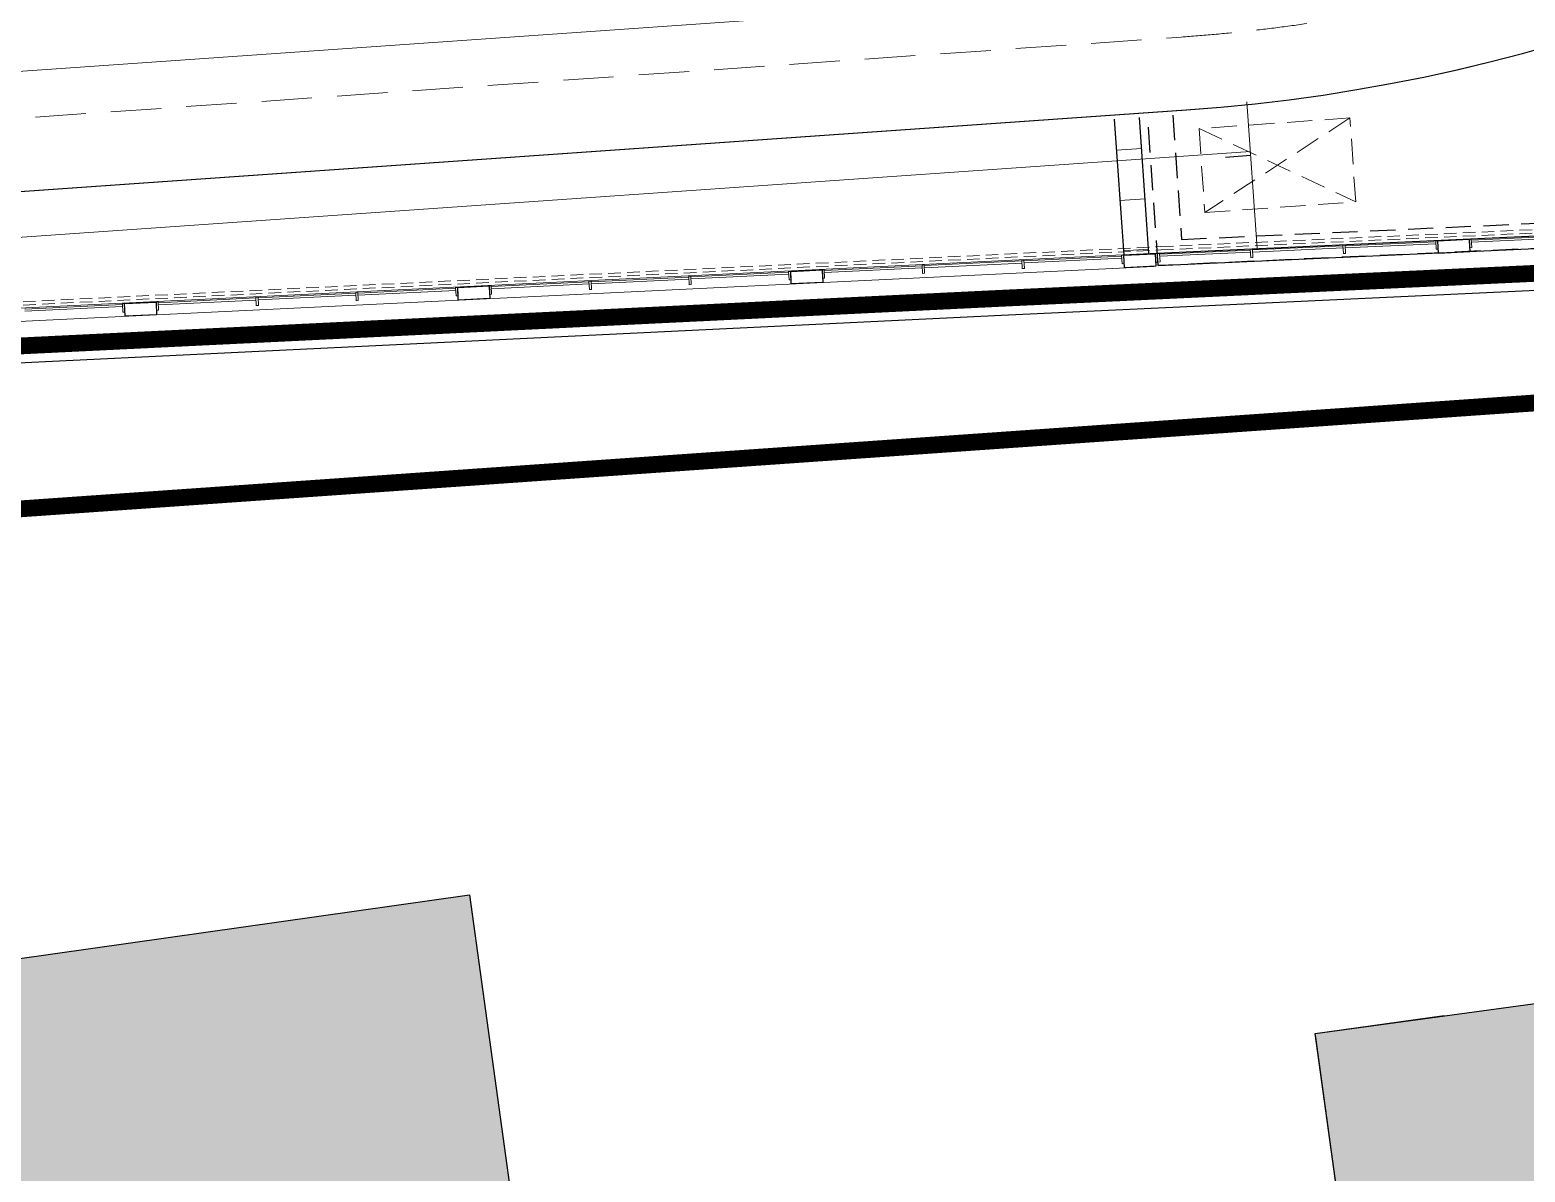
# Model space of a CAD drawing. Header units: millimetres. Extents: x 834681283 to 835686922, y 817551134 to 819407044.
# Drawn here: x 835581280 to 835599082, y 818105933 to 818119525 of the extents above; entities that cross this region are included whole.
import ezdxf
from ezdxf.xclip import XClip

# ---------------------------------------------------------------- set-up
doc = ezdxf.new("R2010")
doc.units = ezdxf.units.MM
doc.header["$LTSCALE"] = 1200
doc.header["$MEASUREMENT"] = 0
doc.header["$XCLIPFRAME"] = 0
for name, pattern in [('P01-MAGP-EVA-GREENERY$0$DOT', [0.25, 0, -0.25]), ('P01-MAGP-EVA-GREENERY$0$HIDDEN', [0.375, 0.25, -0.125]), ('P01-MAGP-EVA-GREENERY$0$HIDDEN2', [0.1875, 0.125, -0.0625]), ('P01-MAGP-P-RF$0$P01-MBDR-P-B1$0$FDA(cad v 2007)$0$HIDDENX2', [0.75, 0.5, -0.25]), ('SITE BOUNDARY$0$CENTER', [2, 1.25, -0.25, 0.25, -0.25]), ('SITE BOUNDARY$0$PHANTOM', [2.5, 1.25, -0.25, 0.25, -0.25, 0.25, -0.25])]:
    doc.linetypes.add(name, pattern=pattern)
doc.layers.get('Defpoints').update_dxf_attribs({"color": 15})
for name, color, linetype, lineweight in [('12027_SITE$0$11nw24d$0$BDYFEAT-YL', 8, 'Continuous', 0), ('P01-MAGP-EVA-GREENERY$0$AC-DUCT', 8, 'P01-MAGP-EVA-GREENERY$0$HIDDEN2', 13), ('P01-MAGP-EVA-GREENERY$0$AR-HATCH_AR_', 8, 'Continuous', 13), ('P01-MAGP-EVA-GREENERY$0$AR-PLANT_AR_BS_MI_', 7, 'Continuous', 25), ('P01-MAGP-EVA-GREENERY$0$AR-STAIR_AR_BS_MI_', 7, 'Continuous', 18), ('P01-MAGP-EVA-GREENERY$0$AR-WA-STEEL_AR_BS_MI_', 3, 'Continuous', 0), ('P01-MAGP-EVA-GREENERY$0$DR-FLD', 8, 'Continuous', 25), ('P01-MAGP-EVA-GREENERY$0$LI-FIT', 8, 'Continuous', 25), ('P01-MAGP-EVA-GREENERY$0$RLP340', 8, 'P01-MAGP-EVA-GREENERY$0$HIDDEN2', 5), ('P01-MAGP-P-RF$0$AR-PLANT_AR_BS_MI_', 4, 'Continuous', 25), ('P01-MAGP-P-RF$0$AR-ROOF_AR_BS_MI_', 3, 'Continuous', 18), ('SITE BOUNDARY$0$AR-SIMS_BL_400', 1, 'SITE BOUNDARY$0$PHANTOM', 140)]:
    doc.layers.add(name, color=color, linetype=linetype, lineweight=lineweight)
for name, color, linetype in [('12027_SITE$0$AR-BLINE_AR_BS_', 6, 'Continuous'), ('12027_SITE$0$RLP061', 8, 'Continuous'), ('P01-MAGP-EVA-GREENERY$0$SURFACE CHANNEL', 8, 'Continuous'), ('SITE BOUNDARY$0$XIQU-RLP0830A', 6, 'Continuous')]:
    doc.layers.add(name, color=color, linetype=linetype)

# ---------------------------------------------------------------- blocks, each defined once
blk = doc.blocks.new('12027_SITE')
at = {"layer": '12027_SITE$0$RLP061'}
h = blk.add_hatch(color=253, dxfattribs=at)
h.dxf.hatch_style = 1
h.paths.add_polyline_path([(835290.6004, 818086.84181), (835315.38133, 818090.21829), (835316.23082, 818083.92535), (835291.47405, 818080.51353)])
h = blk.add_hatch(color=253, dxfattribs=at)
h.dxf.hatch_style = 1
h.paths.add_polyline_path([(835266.88594, 818058.95035), (835263.18343, 818085.12928), (835274.3494, 818086.7115), (835274.22238, 818087.60049), (835280.53437, 818088.48962), (835284.25687, 818061.5188)])
at = {"layer": '12027_SITE$0$11nw24d$0$BDYFEAT-YL', "linetype": 'Continuous', "flags": 128}
blk.add_lwpolyline([(835297.8635, 818081.44595), (835291.47552, 818080.50283), (835290.6084, 818086.79481), (835290.6004, 818086.84181), (835292.13739, 818087.05384)], dxfattribs=at)
at = {"layer": '12027_SITE$0$AR-BLINE_AR_BS_'}
for points in [[(835290.6004, 818086.84181), (835315.38133, 818090.21829), (835316.23082, 818083.92535), (835291.47405, 818080.51353)], [(835266.88594, 818058.95035), (835263.18343, 818085.12928), (835274.3494, 818086.7115), (835274.22238, 818087.60049), (835280.53437, 818088.48962), (835284.25687, 818061.5188)]]:
    blk.add_lwpolyline(points, close=True, dxfattribs=at)
at = {"layer": 'Defpoints'}
blk.add_lwpolyline([(835304.58267, 818174.66028), (835238.73467, 818170.05694, 0.41421356), (835224.88222, 818154.12209), (835228.06927, 818108.53336, 0.41421356), (835244.00411, 818094.6809), (835289.06814, 818097.83127, 0.3152987), (835307.72761, 818112.94085), (835319.97543, 818155.65111, 0.52056715), (835304.58267, 818174.66028)], format="xyb", close=True, dxfattribs=at)
blk = doc.blocks.new('SITE BOUNDARY')
at = {"layer": 'SITE BOUNDARY$0$AR-SIMS_BL_400', "ltscale": 3, "const_width": 0.2}
blk.add_lwpolyline([(835205.968, 818187.322), (835227.402, 818191.142, 0.049194), (835256.687, 818199.396), (835258.823, 818200.232), (835285.938, 818202.051), (835285.973, 818201.416), (835309.272, 818202.672), (835309.221, 818203.614), (835336.548, 818205.448), (835336.791, 818204.998), (835338.006, 818193.445), (835338.387, 818177.043), (835337.676, 818162.317), (835336.374, 818150.707), (835335.943, 818146.535), (835335.078, 818138.01), (835334.561, 818125.55), (835334.745, 818110.371), (835335.616, 818097.309), (835212.761, 818088.72)], format="xyb", close=True, dxfattribs=at)
at = {"layer": 'SITE BOUNDARY$0$XIQU-RLP0830A', "color": 212, "linetype": 'SITE BOUNDARY$0$CENTER', "ltscale": 0.8, "true_color": 0xb300b3, "const_width": 0.2}
blk.add_lwpolyline([(835253.314, 818083.375), (835255.096, 818094.048), (835286.86, 818095.59), (835320.039, 818097.139)], dxfattribs=at)
blk = doc.blocks.new('P01-MAGP-P-RF')
at = {"layer": 'P01-MAGP-P-RF$0$AR-PLANT_AR_BS_MI_', "lineweight": 13}
blk.add_lwpolyline([(835319975, 818155651, 0.520567), (835304583, 818174660), (835238735, 818170057, 0.414214), (835224882, 818154122), (835228069, 818108533, 0.414214), (835244004, 818094681), (835289068, 818097831, 0.315299), (835307728, 818112941)], format="xyb", close=True, dxfattribs=at)
at = {"layer": 'P01-MAGP-P-RF$0$AR-ROOF_AR_BS_MI_', "linetype": 'P01-MAGP-P-RF$0$P01-MBDR-P-B1$0$FDA(cad v 2007)$0$HIDDENX2'}
blk.add_lwpolyline([(835319139, 818155891, 0.520567), (835304643, 818173792), (835238795, 818169189, 0.414214), (835225750, 818154183), (835228937, 818108594, 0.414214), (835243943, 818095549), (835289007, 818098699, 0.315299), (835306891, 818113181)], format="xyb", close=True, dxfattribs=at)
at = {"layer": 'P01-MAGP-P-RF$0$AR-ROOF_AR_BS_MI_'}
blk.add_lwpolyline([(835318601, 818156045, 0.520567), (835304682, 818173234), (835238834, 818168630, 0.414214), (835226309, 818154222), (835229496, 818108633, 0.414214), (835243904, 818096107), (835288968, 818099258, 0.315299), (835306353, 818113335)], format="xyb", close=True, dxfattribs=at)
blk = doc.blocks.new('P01-MAGP-EVA-GREENERY')
at = {"layer": 'P01-MAGP-EVA-GREENERY$0$AR-HATCH_AR_'}
h = blk.add_hatch(dxfattribs=at)
h.set_pattern_fill('_USER', color=256, scale=600, angle=90, pattern_type=0)
h.set_pattern_definition([(184, (835288622.8, 818096122.9), (41.84, -598.54), [])])
h.paths.add_polyline_path([(835288452, 818098570), (835288152, 818098549), (835288324, 818096102), (835288623, 818096123)])
at = {"color": 4}
blk.add_line((835289834, 818097288), (835289535, 818097267), dxfattribs=at)
at = {"layer": 'P01-MAGP-EVA-GREENERY$0$AC-DUCT', "ltscale": 2}
for p, q in [((835291015, 818097736), (835289289, 818096612)), ((835289219, 818097610), (835291085, 818096738))]:
    blk.add_line(p, q, dxfattribs=at)
blk.add_lwpolyline([(835289289, 818096612), (835291085, 818096738), (835291015, 818097736), (835289219, 818097610)], close=True, dxfattribs=at)
at = {"layer": 'P01-MAGP-EVA-GREENERY$0$AR-PLANT_AR_BS_MI_'}
for p, q in [((835288722, 818096128), (835329568, 818097984)), ((835288733, 818095979), (835329574, 818097834))]:
    blk.add_line(p, q, dxfattribs=at)
at = {"layer": 'P01-MAGP-EVA-GREENERY$0$AR-PLANT_AR_BS_MI_', "ltscale": 0.15}
for p, q in [((835286860, 818095591), (835313395, 818096830)), ((835286869, 818095391), (835313205, 818096621)), ((835255098, 818094049), (835286860, 818095591)), ((835255267, 818093857), (835286869, 818095391))]:
    blk.add_line(p, q, dxfattribs=at)
at = {"layer": 'P01-MAGP-EVA-GREENERY$0$AR-PLANT_AR_BS_MI_', "linetype": 'P01-MAGP-EVA-GREENERY$0$HIDDEN'}
blk.add_lwpolyline([(835289010, 818096291), (835329561, 818098134), (835329574, 818097834), (835288733, 818095979), (835288479, 818099607), (835288779, 818099628), (835289010, 818096291)], close=True, dxfattribs=at)
at = {"layer": 'P01-MAGP-EVA-GREENERY$0$AR-STAIR_AR_BS_MI_', "ltscale": 0.15}
blk.add_line((835289658, 818099807), (835289911, 818096184), dxfattribs=at)
at = {"layer": 'P01-MAGP-EVA-GREENERY$0$AR-STAIR_AR_BS_MI_'}
for p, q in [((835289830, 818097338), (835269680, 818095930)), ((835289855, 818096165), (835290934, 818096214)), ((835290959, 818096215), (835292037, 818096264)), ((835290960, 818096190), (835292039, 818096239)), ((835292462, 818096283), (835293541, 818096332)), ((835292463, 818096258), (835293542, 818096307)), ((835288722, 818096128), (835262637, 818094866)), ((835287110, 818096035), (835285947, 818095979)), ((835288299, 818096093), (835287135, 818096036)), ((835288300, 818096068), (835287136, 818096011)), ((835288751, 818096115), (835289830, 818096164)), ((835288752, 818096090), (835289831, 818096139)), ((835289856, 818096140), (835290935, 818096189)), ((835288680, 818095970), (835262646, 818094710)), ((835284334, 818095901), (835283170, 818095844)), ((835284335, 818095876), (835283171, 818095820)), ((835285922, 818095978), (835284758, 818095921)), ((835285923, 818095953), (835284759, 818095896)), ((835287112, 818096010), (835285948, 818095954)), ((835280368, 818095709), (835279205, 818095653)), ((835280369, 818095684), (835279206, 818095628)), ((835281956, 818095786), (835280793, 818095729)), ((835281958, 818095761), (835280794, 818095704)), ((835283145, 818095843), (835281981, 818095787)), ((835283146, 818095818), (835281983, 818095762)), ((835276403, 818095517), (835275239, 818095461)), ((835276404, 818095492), (835275240, 818095436)), ((835277991, 818095594), (835276827, 818095538)), ((835277992, 818095569), (835276829, 818095513)), ((835279180, 818095651), (835278016, 818095595)), ((835279181, 818095626), (835278017, 818095570))]:
    blk.add_line(p, q, dxfattribs=at)
at = {"layer": 'P01-MAGP-EVA-GREENERY$0$AR-WA-STEEL_AR_BS_MI_', "color": 7}
for points in [[(835290938, 818096123), (835290963, 818096124), (835290958, 818096224), (835290933, 818096223)], [(835292042, 818096173), (835292067, 818096174), (835292062, 818096274), (835292037, 818096273)], [(835292441, 818096192), (835292466, 818096193), (835292461, 818096293), (835292436, 818096292)], [(835287115, 818095944), (835287140, 818095945), (835287135, 818096045), (835287110, 818096044)], [(835288303, 818096002), (835288328, 818096003), (835288323, 818096103), (835288298, 818096102)], [(835288703, 818096021), (835288728, 818096022), (835288723, 818096122), (835288698, 818096121)], [(835288730, 818096022), (835288755, 818096024), (835288750, 818096124), (835288725, 818096122)], [(835289834, 818096073), (835289859, 818096074), (835289854, 818096174), (835289829, 818096173)], [(835283149, 818095752), (835283174, 818095754), (835283169, 818095853), (835283145, 818095852)], [(835284338, 818095810), (835284363, 818095811), (835284358, 818095911), (835284333, 818095910)], [(835284737, 818095829), (835284762, 818095830), (835284758, 818095930), (835284733, 818095929)], [(835285926, 818095887), (835285951, 818095888), (835285946, 818095988), (835285921, 818095987)], [(835280373, 818095618), (835280398, 818095619), (835280393, 818095719), (835280368, 818095718)], [(835280772, 818095637), (835280797, 818095639), (835280792, 818095738), (835280767, 818095737)], [(835281961, 818095695), (835281986, 818095696), (835281981, 818095796), (835281956, 818095795)], [(835276407, 818095426), (835276432, 818095427), (835276427, 818095527), (835276402, 818095526)], [(835276807, 818095445), (835276832, 818095447), (835276827, 818095547), (835276802, 818095545)], [(835277995, 818095503), (835278020, 818095504), (835278016, 818095604), (835277991, 818095603)], [(835279184, 818095560), (835279209, 818095562), (835279204, 818095662), (835279179, 818095660)]]:
    blk.add_lwpolyline(points, close=True, dxfattribs=at)
at = {"layer": 'P01-MAGP-EVA-GREENERY$0$DR-FLD'}
blk.add_lwpolyline([(835307425, 818114716), (835306983, 818113166, -0.00031), (835306982, 818113165, -0.315299), (835289006, 818098609), (835287654, 818098514)], format="xyb", dxfattribs=at)
at = {"layer": 'P01-MAGP-EVA-GREENERY$0$DR-FLD', "linetype": 'P01-MAGP-EVA-GREENERY$0$DOT', "const_width": 750}
blk.add_lwpolyline([(835269561, 818097625), (835287628, 818098888)], dxfattribs=at)
at = {"layer": 'P01-MAGP-EVA-GREENERY$0$DR-FLD'}
blk.add_lwpolyline([(835262504, 818096756), (835287654, 818098514)], dxfattribs=at)
blk.add_lwpolyline([(835288452, 818098570), (835288152, 818098549), (835288324, 818096102), (835288623, 818096123)], close=True, dxfattribs=at)
at = {"layer": 'P01-MAGP-EVA-GREENERY$0$LI-FIT'}
for points in [[(835292062, 818096274), (835292436, 818096292), (835292444, 818096142), (835292069, 818096124)], [(835288323, 818096103), (835288698, 818096121), (835288705, 818095971), (835288331, 818095953)], [(835284358, 818095911), (835284733, 818095929), (835284740, 818095779), (835284365, 818095761)], [(835280393, 818095719), (835280767, 818095737), (835280775, 818095587), (835280400, 818095569)], [(835276427, 818095527), (835276802, 818095545), (835276809, 818095395), (835276435, 818095377)]]:
    blk.add_lwpolyline(points, close=True, dxfattribs=at)
at = {"layer": 'P01-MAGP-EVA-GREENERY$0$RLP340'}
for p, q in [((835288764, 818096205), (835329575, 818098059)), ((835288765, 818096165), (835329576, 818098019)), ((835262633, 818094941), (835288763, 818096205)), ((835262635, 818094901), (835288765, 818096165))]:
    blk.add_line(p, q, dxfattribs=at)
for radius in [70, 30]:
    blk.add_arc((835288767, 818096135), radius, 92.6014, 92.7706, dxfattribs=at)
at = {"layer": 'P01-MAGP-EVA-GREENERY$0$SURFACE CHANNEL', "linetype": 'P01-MAGP-EVA-GREENERY$0$HIDDEN'}
for p, q in [((835288974, 818099183), (835243910, 818096033)), ((835243938, 818095634), (835289002, 818098784))]:
    blk.add_line(p, q, dxfattribs=at)

msp = doc.modelspace()

# ---------------------------------------------------------------- block references
ref = msp.add_blockref('12027_SITE', (305980.4, 20741.3), dxfattribs=dict(xscale=1000, yscale=1000, zscale=1000))
XClip(ref).set_block_clipping_path([(835171.4179906907, 818003.0079180738), (835380.9419443216, 818241.1415228392)])
ref = msp.add_blockref('SITE BOUNDARY', (305980.4, 20741.3), dxfattribs=dict(xscale=1000, yscale=1000, zscale=1000))
XClip(ref).set_block_clipping_path([(835171.4179906907, 818003.0079180738), (835381.5676709538, 818003.0079180738), (835380.9419443216, 818241.1415228392), (835171.4179906907, 818241.1415228392)])
ref = msp.add_blockref('P01-MAGP-EVA-GREENERY', (305980.4, 20741.3))
XClip(ref).set_block_clipping_path([(835304579.1843739748, 818174710.1626656055), (835305796.1658229828, 818174873.3149367571), (835307662.0338196754, 818174689.8070785999), (835310520.3633885384, 818174065.1796945333), (835313081.8681743145, 818173026.5659970045), (835315581.7919986248, 818171259.1109881401), (835317651.2761323452, 818169000.3924677372), (835319046.8494220972, 818167007.0337247849), (835320133.4085228443, 818164236.8954862356), (835320669.2049217224, 818161588.3395450115), (835320843.1778568029, 818158211.3686239719), (835320023.4914252758, 818155637.3225638866), (835307775.6753731966, 818112927.0695824623), (835307486.5656324625, 818111403.7745717764), (835306472.3023188114, 818108849.5676202774), (835303557.4701333046, 818104111.4948183298), (835299124.0129835606, 818101088.6384549141), (835297415.7114913464, 818099718.8653644323), (835294427.9237889051, 818098869.5449544191), (835299696.7221286297, 818083540.2194343805), (835299696.7221286297, 818003007.9180737734), (835381567.6709537506, 818003007.9180737734), (835381567.6709537506, 818241141.5228391886), (835171417.9906907082, 818241141.5228391886), (835171417.9906907082, 818003007.9180737734), (835299646.7221286297, 818003007.9180737734), (835299646.7221286297, 818083531.8665624857), (835294380.619469285, 818098853.34912467), (835289071.624658823, 818097781.3911836147), (835244007.6001352072, 818094631.0239012241), (835243402.3726704121, 818094599.0591453314), (835242636.0318140984, 818094583.6296563148), (835241827.5000405312, 818094619.5304664373), (835240278.7908782959, 818094803.1013474464), (835238615.9808831215, 818095198.6516088247), (835236837.1062445641, 818095894.4355551004), (835235914.8181660175, 818096333.9795084), (835235308.0351868868, 818096662.1879467964), (835233986.3356232643, 818097536.8864938021), (835232722.9095510244, 818098548.7006295919), (835231238.5995907784, 818100145.3524557352), (835230243.8710234165, 818101523.0034087896), (835229459.3735334873, 818102997.1350084543), (835228749.5628561974, 818104567.9919320345), (835228038.0088664293, 818107442.8705242872), (835228019.3892208338, 818108529.8695997), (835224832.3401603699, 818154118.6039062738), (835224786.1936964989, 818154547.7584284544), (835224773.2807815075, 818155026.8918851614), (835224783.5408297777, 818155896.203827858), (835224816.960060358, 818156261.0471076965), (835224880.3945835829, 818156930.3651428223), (835224980.8038678169, 818157693.5020338297), (835225188.099565506, 818158657.4187650681), (835225368.2602261305, 818159369.9037799835), (835225838.1759520769, 818160711.976451993), (835226139.2108690739, 818161405.4137219191), (835226545.7954304218, 818162235.3437660933), (835227243.4511545897, 818163421.3939791918), (835227831.7674248219, 818164241.3849411011), (835228201.1016024351, 818164708.4587804079), (835228901.1138991117, 818165512.9794739485), (835229693.7146910429, 818166280.4427016973), (835231339.2155919075, 818167719.4297661781), (835233198.9440969229, 818168772.0604982376), (835234724.5905447006, 818169505.6878428459), (835236291.5872612, 818169941.2428172827), (835238731.1858590841, 818170106.8148210049)])
msp.add_blockref('P01-MAGP-P-RF', (305980.4, 20741.3))

doc.saveas('drawing.dxf')
